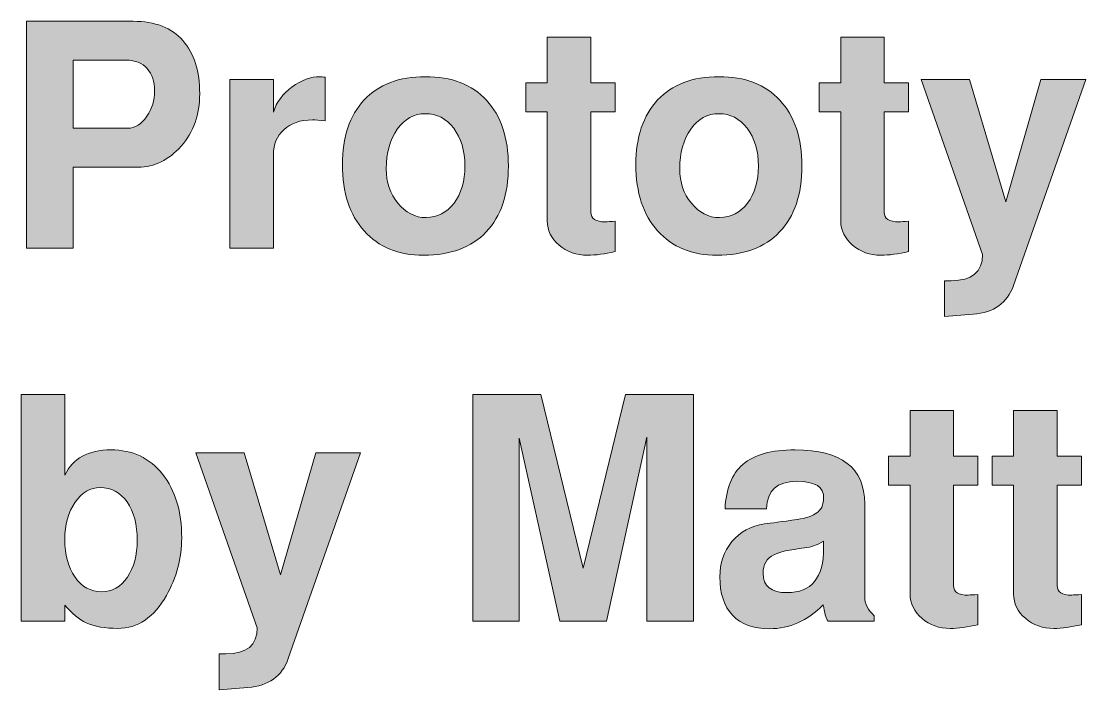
# Model space of a CAD drawing. Header units: inches. Extents: x 0.3 to 5.89, y -3.73 to -0.29.
# Drawn here: x 0.7171 to 1.1451, y -0.5935 to -0.3248 of the extents above; entities that cross this region are included whole.
import ezdxf

# ---------------------------------------------------------------- set-up
doc = ezdxf.new("R2010")
doc.units = ezdxf.units.IN
doc.header["$MEASUREMENT"] = 0
doc.layers.add('Layer 1', color=7, linetype='Continuous')

# ---------------------------------------------------------------- blocks, each defined once
blk = doc.blocks.new('block 5')
at = {"layer": 'Layer 1', "true_color": 0xed1f24}
h = blk.add_hatch(color=240, dxfattribs=at)
h.dxf.hatch_style = 2
edge = h.paths.add_edge_path()
edge.add_spline(control_points=[(0.78882, -0.35396), (0.78882, -0.36238), (0.78632, -0.3694), (0.78132, -0.37503), (0.77632, -0.38065), (0.77057, -0.38346), (0.76407, -0.38346), (0.76407, -0.38346), (0.73794, -0.38346), (0.73794, -0.38346), (0.73794, -0.38346), (0.73794, -0.41596), (0.73794, -0.41596), (0.73794, -0.41596), (0.71919, -0.41596), (0.71919, -0.41596), (0.71919, -0.41596), (0.71919, -0.32484), (0.71919, -0.32484), (0.71919, -0.32484), (0.76206, -0.32484), (0.76206, -0.32484), (0.7709, -0.32484), (0.77757, -0.32742), (0.78206, -0.33259), (0.78657, -0.33775), (0.78882, -0.34488), (0.78882, -0.35396)], knot_values=[0, 0, 0, 0, 1, 1, 1, 2, 2, 2, 3, 3, 3, 4, 4, 4, 5, 5, 5, 6, 6, 6, 7, 7, 7, 8, 8, 8, 9, 9, 9, 9], degree=3, periodic=1)
edge = h.paths.add_edge_path()
edge.add_spline(control_points=[(0.77069, -0.35284), (0.77069, -0.34909), (0.76969, -0.34609), (0.76769, -0.34384), (0.76569, -0.34159), (0.7629, -0.34046), (0.75932, -0.34046), (0.75932, -0.34046), (0.73794, -0.34046), (0.73794, -0.34046), (0.73794, -0.34046), (0.73794, -0.36784), (0.73794, -0.36784), (0.73794, -0.36784), (0.75981, -0.36784), (0.75981, -0.36784), (0.76282, -0.36784), (0.7654, -0.36621), (0.76756, -0.36296), (0.76965, -0.35996), (0.77069, -0.35659), (0.77069, -0.35284)], knot_values=[0, 0, 0, 0, 1, 1, 1, 2, 2, 2, 3, 3, 3, 4, 4, 4, 5, 5, 5, 6, 6, 6, 7, 7, 7, 7], degree=3, periodic=1)
h = blk.add_hatch(color=240, dxfattribs=at)
h.dxf.hatch_style = 2
edge = h.paths.add_edge_path()
edge.add_spline(control_points=[(0.95582, -0.41734), (0.95173, -0.41833), (0.94803, -0.41884), (0.9447, -0.41884), (0.94028, -0.41884), (0.93649, -0.41748), (0.93332, -0.41477), (0.93016, -0.41207), (0.92857, -0.40883), (0.92857, -0.40508), (0.92857, -0.40508), (0.92857, -0.36121), (0.92857, -0.36121), (0.92857, -0.36121), (0.91994, -0.36121), (0.91994, -0.36121), (0.91994, -0.36121), (0.91994, -0.34959), (0.91994, -0.34959), (0.91994, -0.34959), (0.92857, -0.34959), (0.92857, -0.34959), (0.92857, -0.34959), (0.92857, -0.33121), (0.92857, -0.33121), (0.92857, -0.33121), (0.94607, -0.33121), (0.94607, -0.33121), (0.94607, -0.33121), (0.94607, -0.34959), (0.94607, -0.34959), (0.94607, -0.34959), (0.95582, -0.34959), (0.95582, -0.34959), (0.95582, -0.34959), (0.95582, -0.36121), (0.95582, -0.36121), (0.95582, -0.36121), (0.94607, -0.36121), (0.94607, -0.36121), (0.94607, -0.36121), (0.94607, -0.40158), (0.94607, -0.40158), (0.94607, -0.40417), (0.94803, -0.40546), (0.95194, -0.40546), (0.95286, -0.40538), (0.95416, -0.40529), (0.95582, -0.40521), (0.95582, -0.40521), (0.95582, -0.41734), (0.95582, -0.41734)], knot_values=[0, 0, 0, 0, 1, 1, 1, 2, 2, 2, 3, 3, 3, 4, 4, 4, 5, 5, 5, 6, 6, 6, 7, 7, 7, 8, 8, 8, 9, 9, 9, 10, 10, 10, 11, 11, 11, 12, 12, 12, 13, 13, 13, 14, 14, 14, 15, 15, 15, 16, 16, 16, 17, 17, 17, 17], degree=3, periodic=1)
h = blk.add_hatch(color=240, dxfattribs=at)
h.dxf.hatch_style = 2
edge = h.paths.add_edge_path()
edge.add_spline(control_points=[(1.07383, -0.41734), (1.06974, -0.41833), (1.06603, -0.41884), (1.0627, -0.41884), (1.05828, -0.41884), (1.05449, -0.41748), (1.05132, -0.41477), (1.04816, -0.41207), (1.04657, -0.40883), (1.04657, -0.40508), (1.04657, -0.40508), (1.04657, -0.36121), (1.04657, -0.36121), (1.04657, -0.36121), (1.03794, -0.36121), (1.03794, -0.36121), (1.03794, -0.36121), (1.03794, -0.34959), (1.03794, -0.34959), (1.03794, -0.34959), (1.04657, -0.34959), (1.04657, -0.34959), (1.04657, -0.34959), (1.04657, -0.33121), (1.04657, -0.33121), (1.04657, -0.33121), (1.06407, -0.33121), (1.06407, -0.33121), (1.06407, -0.33121), (1.06407, -0.34959), (1.06407, -0.34959), (1.06407, -0.34959), (1.07383, -0.34959), (1.07383, -0.34959), (1.07383, -0.34959), (1.07383, -0.36121), (1.07383, -0.36121), (1.07383, -0.36121), (1.06407, -0.36121), (1.06407, -0.36121), (1.06407, -0.36121), (1.06407, -0.40158), (1.06407, -0.40158), (1.06407, -0.40417), (1.06603, -0.40546), (1.06995, -0.40546), (1.07086, -0.40538), (1.07216, -0.40529), (1.07383, -0.40521), (1.07383, -0.40521), (1.07383, -0.41734), (1.07383, -0.41734)], knot_values=[0, 0, 0, 0, 1, 1, 1, 2, 2, 2, 3, 3, 3, 4, 4, 4, 5, 5, 5, 6, 6, 6, 7, 7, 7, 8, 8, 8, 9, 9, 9, 10, 10, 10, 11, 11, 11, 12, 12, 12, 13, 13, 13, 14, 14, 14, 15, 15, 15, 16, 16, 16, 17, 17, 17, 17], degree=3, periodic=1)
h = blk.add_hatch(color=240, dxfattribs=at)
h.dxf.hatch_style = 2
edge = h.paths.add_edge_path()
edge.add_spline(control_points=[(0.83931, -0.36483), (0.83698, -0.36458), (0.83527, -0.36446), (0.83419, -0.36446), (0.82927, -0.36446), (0.82542, -0.36578), (0.82263, -0.3684), (0.81983, -0.37103), (0.81844, -0.37434), (0.81844, -0.37834), (0.81844, -0.37834), (0.81844, -0.41596), (0.81844, -0.41596), (0.81844, -0.41596), (0.80094, -0.41596), (0.80094, -0.41596), (0.80094, -0.41596), (0.80094, -0.34821), (0.80094, -0.34821), (0.80094, -0.34821), (0.81844, -0.34821), (0.81844, -0.34821), (0.81844, -0.34821), (0.81844, -0.36133), (0.81844, -0.36133), (0.81969, -0.35733), (0.82219, -0.35396), (0.82594, -0.35121), (0.82969, -0.34846), (0.83344, -0.34709), (0.83719, -0.34709), (0.83761, -0.34709), (0.83832, -0.34717), (0.83931, -0.34734), (0.83931, -0.34734), (0.83931, -0.36483), (0.83931, -0.36483)], knot_values=[0, 0, 0, 0, 1, 1, 1, 2, 2, 2, 3, 3, 3, 4, 4, 4, 5, 5, 5, 6, 6, 6, 7, 7, 7, 8, 8, 8, 9, 9, 9, 10, 10, 10, 11, 11, 11, 12, 12, 12, 12], degree=3, periodic=1)
h = blk.add_hatch(color=240, dxfattribs=at)
h.dxf.hatch_style = 2
edge = h.paths.add_edge_path()
edge.add_spline(control_points=[(0.91294, -0.38296), (0.91294, -0.39438), (0.90996, -0.40321), (0.90401, -0.40946), (0.89804, -0.41571), (0.88965, -0.41884), (0.87881, -0.41884), (0.86873, -0.41884), (0.86077, -0.41559), (0.85494, -0.40908), (0.84911, -0.40259), (0.84619, -0.39371), (0.84619, -0.38246), (0.84619, -0.37138), (0.84911, -0.36271), (0.85494, -0.35646), (0.86077, -0.35021), (0.86898, -0.34709), (0.87956, -0.34709), (0.89006, -0.34709), (0.89825, -0.35025), (0.90413, -0.35659), (0.91, -0.36292), (0.91294, -0.37171), (0.91294, -0.38296)], knot_values=[0, 0, 0, 0, 1, 1, 1, 2, 2, 2, 3, 3, 3, 4, 4, 4, 5, 5, 5, 6, 6, 6, 7, 7, 7, 8, 8, 8, 8], degree=3, periodic=1)
edge = h.paths.add_edge_path()
edge.add_spline(control_points=[(0.89544, -0.38302), (0.89544, -0.37679), (0.89394, -0.37172), (0.89094, -0.36782), (0.88794, -0.36391), (0.88415, -0.36196), (0.87956, -0.36196), (0.87498, -0.36196), (0.87121, -0.36404), (0.86825, -0.36819), (0.8653, -0.37235), (0.86382, -0.37767), (0.86382, -0.38414), (0.86382, -0.38955), (0.86538, -0.39416), (0.8685, -0.39798), (0.87163, -0.4018), (0.87539, -0.40371), (0.87981, -0.40371), (0.8844, -0.40371), (0.88815, -0.40178), (0.89107, -0.39792), (0.89398, -0.39406), (0.89544, -0.38909), (0.89544, -0.38302)], knot_values=[0, 0, 0, 0, 1, 1, 1, 2, 2, 2, 3, 3, 3, 4, 4, 4, 5, 5, 5, 6, 6, 6, 7, 7, 7, 8, 8, 8, 8], degree=3, periodic=1)
h = blk.add_hatch(color=240, dxfattribs=at)
h.dxf.hatch_style = 2
edge = h.paths.add_edge_path()
edge.add_spline(control_points=[(1.03095, -0.38296), (1.03095, -0.39438), (1.02797, -0.40321), (1.02201, -0.40946), (1.01605, -0.41571), (1.00766, -0.41884), (0.99682, -0.41884), (0.98674, -0.41884), (0.97878, -0.41559), (0.97295, -0.40908), (0.96712, -0.40259), (0.9642, -0.39371), (0.9642, -0.38246), (0.9642, -0.37138), (0.96712, -0.36271), (0.97295, -0.35646), (0.97878, -0.35021), (0.98699, -0.34709), (0.99757, -0.34709), (1.00807, -0.34709), (1.01626, -0.35025), (1.02214, -0.35659), (1.02801, -0.36292), (1.03095, -0.37171), (1.03095, -0.38296)], knot_values=[0, 0, 0, 0, 1, 1, 1, 2, 2, 2, 3, 3, 3, 4, 4, 4, 5, 5, 5, 6, 6, 6, 7, 7, 7, 8, 8, 8, 8], degree=3, periodic=1)
edge = h.paths.add_edge_path()
edge.add_spline(control_points=[(1.01345, -0.38302), (1.01345, -0.37679), (1.01195, -0.37172), (1.00895, -0.36782), (1.00595, -0.36391), (1.00216, -0.36196), (0.99757, -0.36196), (0.99299, -0.36196), (0.98922, -0.36404), (0.98626, -0.36819), (0.9833, -0.37235), (0.98183, -0.37767), (0.98183, -0.38414), (0.98183, -0.38955), (0.98338, -0.39416), (0.98651, -0.39798), (0.98964, -0.4018), (0.9934, -0.40371), (0.99782, -0.40371), (1.00241, -0.40371), (1.00616, -0.40178), (1.00907, -0.39792), (1.01199, -0.39406), (1.01345, -0.38909), (1.01345, -0.38302)], knot_values=[0, 0, 0, 0, 1, 1, 1, 2, 2, 2, 3, 3, 3, 4, 4, 4, 5, 5, 5, 6, 6, 6, 7, 7, 7, 8, 8, 8, 8], degree=3, periodic=1)
h = blk.add_hatch(color=240, dxfattribs=at)
h.dxf.hatch_style = 2
edge = h.paths.add_edge_path()
edge.add_spline(control_points=[(1.14507, -0.34821), (1.14507, -0.34821), (1.11608, -0.43096), (1.11608, -0.43096), (1.11357, -0.43804), (1.10815, -0.44192), (1.09983, -0.44259), (1.09983, -0.44259), (1.08832, -0.44346), (1.08832, -0.44346), (1.08832, -0.44346), (1.08832, -0.42908), (1.08832, -0.42908), (1.08832, -0.42908), (1.09095, -0.42908), (1.09095, -0.42908), (1.09937, -0.42908), (1.10358, -0.42558), (1.10358, -0.41859), (1.10358, -0.41859), (1.07895, -0.34821), (1.07895, -0.34821), (1.07895, -0.34821), (1.09832, -0.34821), (1.09832, -0.34821), (1.09832, -0.34821), (1.11295, -0.39734), (1.11295, -0.39734), (1.11295, -0.39734), (1.12708, -0.34821), (1.12708, -0.34821), (1.12708, -0.34821), (1.14507, -0.34821), (1.14507, -0.34821)], knot_values=[0, 0, 0, 0, 1, 1, 1, 2, 2, 2, 3, 3, 3, 4, 4, 4, 5, 5, 5, 6, 6, 6, 7, 7, 7, 8, 8, 8, 9, 9, 9, 10, 10, 10, 11, 11, 11, 11], degree=3, periodic=1)
h = blk.add_hatch(color=240, dxfattribs=at)
h.dxf.hatch_style = 2
edge = h.paths.add_edge_path()
edge.add_spline(control_points=[(0.78157, -0.53246), (0.78157, -0.54063), (0.77952, -0.54833), (0.77544, -0.55558), (0.77044, -0.56442), (0.76394, -0.56883), (0.75594, -0.56883), (0.75077, -0.56883), (0.74652, -0.56808), (0.74319, -0.56658), (0.74028, -0.56517), (0.7374, -0.56279), (0.73456, -0.55946), (0.73456, -0.55946), (0.73456, -0.56596), (0.73456, -0.56596), (0.73456, -0.56596), (0.71707, -0.56596), (0.71707, -0.56596), (0.71707, -0.56596), (0.71707, -0.47483), (0.71707, -0.47483), (0.71707, -0.47483), (0.73456, -0.47483), (0.73456, -0.47483), (0.73456, -0.47483), (0.73456, -0.50721), (0.73456, -0.50721), (0.73781, -0.50046), (0.74398, -0.49708), (0.75307, -0.49708), (0.76181, -0.49708), (0.76875, -0.50033), (0.77388, -0.50684), (0.77901, -0.51333), (0.78157, -0.52188), (0.78157, -0.53246)], knot_values=[0, 0, 0, 0, 1, 1, 1, 2, 2, 2, 3, 3, 3, 4, 4, 4, 5, 5, 5, 6, 6, 6, 7, 7, 7, 8, 8, 8, 9, 9, 9, 10, 10, 10, 11, 11, 11, 12, 12, 12, 12], degree=3, periodic=1)
edge = h.paths.add_edge_path()
edge.add_spline(control_points=[(0.76369, -0.53346), (0.76369, -0.52705), (0.76232, -0.5219), (0.75958, -0.51802), (0.75684, -0.51415), (0.75323, -0.51221), (0.74875, -0.51221), (0.74485, -0.51221), (0.74152, -0.51419), (0.73874, -0.51815), (0.73596, -0.52211), (0.73456, -0.52709), (0.73456, -0.53308), (0.73456, -0.53925), (0.73593, -0.54429), (0.73867, -0.54821), (0.74141, -0.55212), (0.74497, -0.55408), (0.74938, -0.55408), (0.75361, -0.55408), (0.75705, -0.55214), (0.75971, -0.54827), (0.76236, -0.54439), (0.76369, -0.53946), (0.76369, -0.53346)], knot_values=[0, 0, 0, 0, 1, 1, 1, 2, 2, 2, 3, 3, 3, 4, 4, 4, 5, 5, 5, 6, 6, 6, 7, 7, 7, 8, 8, 8, 8], degree=3, periodic=1)
h = blk.add_hatch(color=240, dxfattribs=at)
h.dxf.hatch_style = 2
h.paths.add_polyline_path([(0.98733, -0.56596), (0.96857, -0.56596), (0.96857, -0.49196), (0.95232, -0.56596), (0.93357, -0.56596), (0.91732, -0.49234), (0.91732, -0.56596), (0.89857, -0.56596), (0.89857, -0.47483), (0.92601, -0.47483), (0.94294, -0.5446), (0.96005, -0.47483), (0.98733, -0.47483)])
h = blk.add_hatch(color=240, dxfattribs=at)
h.dxf.hatch_style = 2
edge = h.paths.add_edge_path()
edge.add_spline(control_points=[(1.1017, -0.56734), (1.09762, -0.56833), (1.09391, -0.56883), (1.09058, -0.56883), (1.08616, -0.56883), (1.08237, -0.56748), (1.0792, -0.56477), (1.07604, -0.56207), (1.07445, -0.55883), (1.07445, -0.55508), (1.07445, -0.55508), (1.07445, -0.51121), (1.07445, -0.51121), (1.07445, -0.51121), (1.06582, -0.51121), (1.06582, -0.51121), (1.06582, -0.51121), (1.06582, -0.49959), (1.06582, -0.49959), (1.06582, -0.49959), (1.07445, -0.49959), (1.07445, -0.49959), (1.07445, -0.49959), (1.07445, -0.48121), (1.07445, -0.48121), (1.07445, -0.48121), (1.09195, -0.48121), (1.09195, -0.48121), (1.09195, -0.48121), (1.09195, -0.49959), (1.09195, -0.49959), (1.09195, -0.49959), (1.1017, -0.49959), (1.1017, -0.49959), (1.1017, -0.49959), (1.1017, -0.51121), (1.1017, -0.51121), (1.1017, -0.51121), (1.09195, -0.51121), (1.09195, -0.51121), (1.09195, -0.51121), (1.09195, -0.55158), (1.09195, -0.55158), (1.09195, -0.55417), (1.09391, -0.55546), (1.09783, -0.55546), (1.09874, -0.55538), (1.10004, -0.55529), (1.1017, -0.55521), (1.1017, -0.55521), (1.1017, -0.56734), (1.1017, -0.56734)], knot_values=[0, 0, 0, 0, 1, 1, 1, 2, 2, 2, 3, 3, 3, 4, 4, 4, 5, 5, 5, 6, 6, 6, 7, 7, 7, 8, 8, 8, 9, 9, 9, 10, 10, 10, 11, 11, 11, 12, 12, 12, 13, 13, 13, 14, 14, 14, 15, 15, 15, 16, 16, 16, 17, 17, 17, 17], degree=3, periodic=1)
h = blk.add_hatch(color=240, dxfattribs=at)
h.dxf.hatch_style = 2
edge = h.paths.add_edge_path()
edge.add_spline(control_points=[(1.14333, -0.56734), (1.13924, -0.56833), (1.13553, -0.56883), (1.1322, -0.56883), (1.12779, -0.56883), (1.124, -0.56748), (1.12083, -0.56477), (1.11766, -0.56207), (1.11608, -0.55883), (1.11608, -0.55508), (1.11608, -0.55508), (1.11608, -0.51121), (1.11608, -0.51121), (1.11608, -0.51121), (1.10745, -0.51121), (1.10745, -0.51121), (1.10745, -0.51121), (1.10745, -0.49959), (1.10745, -0.49959), (1.10745, -0.49959), (1.11608, -0.49959), (1.11608, -0.49959), (1.11608, -0.49959), (1.11608, -0.48121), (1.11608, -0.48121), (1.11608, -0.48121), (1.13358, -0.48121), (1.13358, -0.48121), (1.13358, -0.48121), (1.13358, -0.49959), (1.13358, -0.49959), (1.13358, -0.49959), (1.14333, -0.49959), (1.14333, -0.49959), (1.14333, -0.49959), (1.14333, -0.51121), (1.14333, -0.51121), (1.14333, -0.51121), (1.13358, -0.51121), (1.13358, -0.51121), (1.13358, -0.51121), (1.13358, -0.55158), (1.13358, -0.55158), (1.13358, -0.55417), (1.13553, -0.55546), (1.13945, -0.55546), (1.14037, -0.55538), (1.14166, -0.55529), (1.14333, -0.55521), (1.14333, -0.55521), (1.14333, -0.56734), (1.14333, -0.56734)], knot_values=[0, 0, 0, 0, 1, 1, 1, 2, 2, 2, 3, 3, 3, 4, 4, 4, 5, 5, 5, 6, 6, 6, 7, 7, 7, 8, 8, 8, 9, 9, 9, 10, 10, 10, 11, 11, 11, 12, 12, 12, 13, 13, 13, 14, 14, 14, 15, 15, 15, 16, 16, 16, 17, 17, 17, 17], degree=3, periodic=1)
h = blk.add_hatch(color=240, dxfattribs=at)
h.dxf.hatch_style = 2
edge = h.paths.add_edge_path()
edge.add_spline(control_points=[(0.85344, -0.49821), (0.85344, -0.49821), (0.82444, -0.58096), (0.82444, -0.58096), (0.82194, -0.58804), (0.81652, -0.59192), (0.80819, -0.59258), (0.80819, -0.59258), (0.79669, -0.59346), (0.79669, -0.59346), (0.79669, -0.59346), (0.79669, -0.57908), (0.79669, -0.57908), (0.79669, -0.57908), (0.79932, -0.57908), (0.79932, -0.57908), (0.80773, -0.57908), (0.81194, -0.57558), (0.81194, -0.56858), (0.81194, -0.56858), (0.78731, -0.49821), (0.78731, -0.49821), (0.78731, -0.49821), (0.80669, -0.49821), (0.80669, -0.49821), (0.80669, -0.49821), (0.82132, -0.54734), (0.82132, -0.54734), (0.82132, -0.54734), (0.83544, -0.49821), (0.83544, -0.49821), (0.83544, -0.49821), (0.85344, -0.49821), (0.85344, -0.49821)], knot_values=[0, 0, 0, 0, 1, 1, 1, 2, 2, 2, 3, 3, 3, 4, 4, 4, 5, 5, 5, 6, 6, 6, 7, 7, 7, 8, 8, 8, 9, 9, 9, 10, 10, 10, 11, 11, 11, 11], degree=3, periodic=1)
h = blk.add_hatch(color=240, dxfattribs=at)
h.dxf.hatch_style = 2
edge = h.paths.add_edge_path()
edge.add_spline(control_points=[(1.06007, -0.56596), (1.06007, -0.56596), (1.04145, -0.56596), (1.04145, -0.56596), (1.04062, -0.56463), (1.03998, -0.56242), (1.03957, -0.55933), (1.03316, -0.56575), (1.02595, -0.56896), (1.01794, -0.56896), (1.01145, -0.56896), (1.00649, -0.56715), (1.00307, -0.56352), (0.99965, -0.5599), (0.99795, -0.55475), (0.99795, -0.54808), (0.99795, -0.54258), (0.99957, -0.53788), (1.00282, -0.53396), (1.00607, -0.53004), (1.01044, -0.52767), (1.01594, -0.52684), (1.01853, -0.5265), (1.0229, -0.52592), (1.02907, -0.52509), (1.03274, -0.5245), (1.03539, -0.52361), (1.03701, -0.52239), (1.03864, -0.52119), (1.03953, -0.51925), (1.0397, -0.51658), (1.03994, -0.512), (1.03632, -0.50971), (1.02882, -0.50971), (1.02099, -0.50971), (1.01695, -0.51337), (1.0167, -0.52071), (1.0167, -0.52071), (1.00007, -0.52071), (1.00007, -0.52071), (1.0004, -0.51271), (1.0028, -0.50677), (1.00726, -0.5029), (1.01172, -0.49902), (1.0187, -0.49708), (1.0282, -0.49708), (1.04686, -0.49708), (1.0562, -0.50429), (1.0562, -0.51871), (1.0562, -0.51871), (1.0562, -0.55608), (1.0562, -0.55608), (1.0562, -0.559), (1.05749, -0.56154), (1.06007, -0.56371), (1.06007, -0.56371), (1.06007, -0.56596), (1.06007, -0.56596)], knot_values=[0, 0, 0, 0, 1, 1, 1, 2, 2, 2, 3, 3, 3, 4, 4, 4, 5, 5, 5, 6, 6, 6, 7, 7, 7, 8, 8, 8, 9, 9, 9, 10, 10, 10, 11, 11, 11, 12, 12, 12, 13, 13, 13, 14, 14, 14, 15, 15, 15, 16, 16, 16, 17, 17, 17, 18, 18, 18, 19, 19, 19, 19], degree=3, periodic=1)
edge = h.paths.add_edge_path()
edge.add_spline(control_points=[(1.0397, -0.53646), (1.0397, -0.53646), (1.0397, -0.53383), (1.0397, -0.53383), (1.03718, -0.53525), (1.03463, -0.53613), (1.03203, -0.53646), (1.02592, -0.53721), (1.02182, -0.53813), (1.01972, -0.53921), (1.01678, -0.54063), (1.01532, -0.54312), (1.01532, -0.54671), (1.01532, -0.55188), (1.01855, -0.55446), (1.025, -0.55446), (1.0348, -0.55446), (1.0397, -0.54846), (1.0397, -0.53646)], knot_values=[0, 0, 0, 0, 1, 1, 1, 2, 2, 2, 3, 3, 3, 4, 4, 4, 5, 5, 5, 6, 6, 6, 6], degree=3, periodic=1)
at = {"layer": 'Layer 1', "lineweight": 0}
blk.add_lwpolyline([(0.98733, -0.56596), (0.96857, -0.56596), (0.96857, -0.49196), (0.95232, -0.56596), (0.93357, -0.56596), (0.91732, -0.49234), (0.91732, -0.56596), (0.89857, -0.56596), (0.89857, -0.47483), (0.92601, -0.47483), (0.94294, -0.5446), (0.96005, -0.47483), (0.98733, -0.47483), (0.98733, -0.56596)], dxfattribs=at)
for points, knots in [([(0.78882, -0.35396), (0.78882, -0.36238), (0.78632, -0.3694), (0.78132, -0.37503), (0.77632, -0.38065), (0.77057, -0.38346), (0.76407, -0.38346), (0.76407, -0.38346), (0.73794, -0.38346), (0.73794, -0.38346), (0.73794, -0.38346), (0.73794, -0.41596), (0.73794, -0.41596), (0.73794, -0.41596), (0.71919, -0.41596), (0.71919, -0.41596), (0.71919, -0.41596), (0.71919, -0.32484), (0.71919, -0.32484), (0.71919, -0.32484), (0.76206, -0.32484), (0.76206, -0.32484), (0.7709, -0.32484), (0.77757, -0.32742), (0.78206, -0.33259), (0.78657, -0.33775), (0.78882, -0.34488), (0.78882, -0.35396)], [0, 0, 0, 0, 1, 1, 1, 2, 2, 2, 3, 3, 3, 4, 4, 4, 5, 5, 5, 6, 6, 6, 7, 7, 7, 8, 8, 8, 9, 9, 9, 9]), ([(0.95582, -0.41734), (0.95173, -0.41833), (0.94803, -0.41884), (0.9447, -0.41884), (0.94028, -0.41884), (0.93649, -0.41748), (0.93332, -0.41477), (0.93016, -0.41207), (0.92857, -0.40883), (0.92857, -0.40508), (0.92857, -0.40508), (0.92857, -0.36121), (0.92857, -0.36121), (0.92857, -0.36121), (0.91994, -0.36121), (0.91994, -0.36121), (0.91994, -0.36121), (0.91994, -0.34959), (0.91994, -0.34959), (0.91994, -0.34959), (0.92857, -0.34959), (0.92857, -0.34959), (0.92857, -0.34959), (0.92857, -0.33121), (0.92857, -0.33121), (0.92857, -0.33121), (0.94607, -0.33121), (0.94607, -0.33121), (0.94607, -0.33121), (0.94607, -0.34959), (0.94607, -0.34959), (0.94607, -0.34959), (0.95582, -0.34959), (0.95582, -0.34959), (0.95582, -0.34959), (0.95582, -0.36121), (0.95582, -0.36121), (0.95582, -0.36121), (0.94607, -0.36121), (0.94607, -0.36121), (0.94607, -0.36121), (0.94607, -0.40158), (0.94607, -0.40158), (0.94607, -0.40417), (0.94803, -0.40546), (0.95194, -0.40546), (0.95286, -0.40538), (0.95416, -0.40529), (0.95582, -0.40521), (0.95582, -0.40521), (0.95582, -0.41734), (0.95582, -0.41734)], [0, 0, 0, 0, 1, 1, 1, 2, 2, 2, 3, 3, 3, 4, 4, 4, 5, 5, 5, 6, 6, 6, 7, 7, 7, 8, 8, 8, 9, 9, 9, 10, 10, 10, 11, 11, 11, 12, 12, 12, 13, 13, 13, 14, 14, 14, 15, 15, 15, 16, 16, 16, 17, 17, 17, 17]), ([(1.07383, -0.41734), (1.06974, -0.41833), (1.06603, -0.41884), (1.0627, -0.41884), (1.05828, -0.41884), (1.05449, -0.41748), (1.05132, -0.41477), (1.04816, -0.41207), (1.04657, -0.40883), (1.04657, -0.40508), (1.04657, -0.40508), (1.04657, -0.36121), (1.04657, -0.36121), (1.04657, -0.36121), (1.03794, -0.36121), (1.03794, -0.36121), (1.03794, -0.36121), (1.03794, -0.34959), (1.03794, -0.34959), (1.03794, -0.34959), (1.04657, -0.34959), (1.04657, -0.34959), (1.04657, -0.34959), (1.04657, -0.33121), (1.04657, -0.33121), (1.04657, -0.33121), (1.06407, -0.33121), (1.06407, -0.33121), (1.06407, -0.33121), (1.06407, -0.34959), (1.06407, -0.34959), (1.06407, -0.34959), (1.07383, -0.34959), (1.07383, -0.34959), (1.07383, -0.34959), (1.07383, -0.36121), (1.07383, -0.36121), (1.07383, -0.36121), (1.06407, -0.36121), (1.06407, -0.36121), (1.06407, -0.36121), (1.06407, -0.40158), (1.06407, -0.40158), (1.06407, -0.40417), (1.06603, -0.40546), (1.06995, -0.40546), (1.07086, -0.40538), (1.07216, -0.40529), (1.07383, -0.40521), (1.07383, -0.40521), (1.07383, -0.41734), (1.07383, -0.41734)], [0, 0, 0, 0, 1, 1, 1, 2, 2, 2, 3, 3, 3, 4, 4, 4, 5, 5, 5, 6, 6, 6, 7, 7, 7, 8, 8, 8, 9, 9, 9, 10, 10, 10, 11, 11, 11, 12, 12, 12, 13, 13, 13, 14, 14, 14, 15, 15, 15, 16, 16, 16, 17, 17, 17, 17]), ([(0.77069, -0.35284), (0.77069, -0.34909), (0.76969, -0.34609), (0.76769, -0.34384), (0.76569, -0.34159), (0.7629, -0.34046), (0.75932, -0.34046), (0.75932, -0.34046), (0.73794, -0.34046), (0.73794, -0.34046), (0.73794, -0.34046), (0.73794, -0.36784), (0.73794, -0.36784), (0.73794, -0.36784), (0.75981, -0.36784), (0.75981, -0.36784), (0.76282, -0.36784), (0.7654, -0.36621), (0.76756, -0.36296), (0.76965, -0.35996), (0.77069, -0.35659), (0.77069, -0.35284)], [0, 0, 0, 0, 1, 1, 1, 2, 2, 2, 3, 3, 3, 4, 4, 4, 5, 5, 5, 6, 6, 6, 7, 7, 7, 7]), ([(0.83931, -0.36483), (0.83698, -0.36458), (0.83527, -0.36446), (0.83419, -0.36446), (0.82927, -0.36446), (0.82542, -0.36578), (0.82263, -0.3684), (0.81983, -0.37103), (0.81844, -0.37434), (0.81844, -0.37834), (0.81844, -0.37834), (0.81844, -0.41596), (0.81844, -0.41596), (0.81844, -0.41596), (0.80094, -0.41596), (0.80094, -0.41596), (0.80094, -0.41596), (0.80094, -0.34821), (0.80094, -0.34821), (0.80094, -0.34821), (0.81844, -0.34821), (0.81844, -0.34821), (0.81844, -0.34821), (0.81844, -0.36133), (0.81844, -0.36133), (0.81969, -0.35733), (0.82219, -0.35396), (0.82594, -0.35121), (0.82969, -0.34846), (0.83344, -0.34709), (0.83719, -0.34709), (0.83761, -0.34709), (0.83832, -0.34717), (0.83931, -0.34734), (0.83931, -0.34734), (0.83931, -0.36483), (0.83931, -0.36483)], [0, 0, 0, 0, 1, 1, 1, 2, 2, 2, 3, 3, 3, 4, 4, 4, 5, 5, 5, 6, 6, 6, 7, 7, 7, 8, 8, 8, 9, 9, 9, 10, 10, 10, 11, 11, 11, 12, 12, 12, 12]), ([(0.91294, -0.38296), (0.91294, -0.39438), (0.90996, -0.40321), (0.90401, -0.40946), (0.89804, -0.41571), (0.88965, -0.41884), (0.87881, -0.41884), (0.86873, -0.41884), (0.86077, -0.41559), (0.85494, -0.40908), (0.84911, -0.40259), (0.84619, -0.39371), (0.84619, -0.38246), (0.84619, -0.37138), (0.84911, -0.36271), (0.85494, -0.35646), (0.86077, -0.35021), (0.86898, -0.34709), (0.87956, -0.34709), (0.89006, -0.34709), (0.89825, -0.35025), (0.90413, -0.35659), (0.91, -0.36292), (0.91294, -0.37171), (0.91294, -0.38296)], [0, 0, 0, 0, 1, 1, 1, 2, 2, 2, 3, 3, 3, 4, 4, 4, 5, 5, 5, 6, 6, 6, 7, 7, 7, 8, 8, 8, 8]), ([(1.03095, -0.38296), (1.03095, -0.39438), (1.02797, -0.40321), (1.02201, -0.40946), (1.01605, -0.41571), (1.00766, -0.41884), (0.99682, -0.41884), (0.98674, -0.41884), (0.97878, -0.41559), (0.97295, -0.40908), (0.96712, -0.40259), (0.9642, -0.39371), (0.9642, -0.38246), (0.9642, -0.37138), (0.96712, -0.36271), (0.97295, -0.35646), (0.97878, -0.35021), (0.98699, -0.34709), (0.99757, -0.34709), (1.00807, -0.34709), (1.01626, -0.35025), (1.02214, -0.35659), (1.02801, -0.36292), (1.03095, -0.37171), (1.03095, -0.38296)], [0, 0, 0, 0, 1, 1, 1, 2, 2, 2, 3, 3, 3, 4, 4, 4, 5, 5, 5, 6, 6, 6, 7, 7, 7, 8, 8, 8, 8]), ([(1.14507, -0.34821), (1.14507, -0.34821), (1.11608, -0.43096), (1.11608, -0.43096), (1.11357, -0.43804), (1.10815, -0.44192), (1.09983, -0.44259), (1.09983, -0.44259), (1.08832, -0.44346), (1.08832, -0.44346), (1.08832, -0.44346), (1.08832, -0.42908), (1.08832, -0.42908), (1.08832, -0.42908), (1.09095, -0.42908), (1.09095, -0.42908), (1.09937, -0.42908), (1.10358, -0.42558), (1.10358, -0.41859), (1.10358, -0.41859), (1.07895, -0.34821), (1.07895, -0.34821), (1.07895, -0.34821), (1.09832, -0.34821), (1.09832, -0.34821), (1.09832, -0.34821), (1.11295, -0.39734), (1.11295, -0.39734), (1.11295, -0.39734), (1.12708, -0.34821), (1.12708, -0.34821), (1.12708, -0.34821), (1.14507, -0.34821), (1.14507, -0.34821)], [0, 0, 0, 0, 1, 1, 1, 2, 2, 2, 3, 3, 3, 4, 4, 4, 5, 5, 5, 6, 6, 6, 7, 7, 7, 8, 8, 8, 9, 9, 9, 10, 10, 10, 11, 11, 11, 11]), ([(0.89544, -0.38302), (0.89544, -0.37679), (0.89394, -0.37172), (0.89094, -0.36782), (0.88794, -0.36391), (0.88415, -0.36196), (0.87956, -0.36196), (0.87498, -0.36196), (0.87121, -0.36404), (0.86825, -0.36819), (0.8653, -0.37235), (0.86382, -0.37767), (0.86382, -0.38414), (0.86382, -0.38955), (0.86538, -0.39416), (0.8685, -0.39798), (0.87163, -0.4018), (0.87539, -0.40371), (0.87981, -0.40371), (0.8844, -0.40371), (0.88815, -0.40178), (0.89107, -0.39792), (0.89398, -0.39406), (0.89544, -0.38909), (0.89544, -0.38302)], [0, 0, 0, 0, 1, 1, 1, 2, 2, 2, 3, 3, 3, 4, 4, 4, 5, 5, 5, 6, 6, 6, 7, 7, 7, 8, 8, 8, 8]), ([(1.01345, -0.38302), (1.01345, -0.37679), (1.01195, -0.37172), (1.00895, -0.36782), (1.00595, -0.36391), (1.00216, -0.36196), (0.99757, -0.36196), (0.99299, -0.36196), (0.98922, -0.36404), (0.98626, -0.36819), (0.9833, -0.37235), (0.98183, -0.37767), (0.98183, -0.38414), (0.98183, -0.38955), (0.98338, -0.39416), (0.98651, -0.39798), (0.98964, -0.4018), (0.9934, -0.40371), (0.99782, -0.40371), (1.00241, -0.40371), (1.00616, -0.40178), (1.00907, -0.39792), (1.01199, -0.39406), (1.01345, -0.38909), (1.01345, -0.38302)], [0, 0, 0, 0, 1, 1, 1, 2, 2, 2, 3, 3, 3, 4, 4, 4, 5, 5, 5, 6, 6, 6, 7, 7, 7, 8, 8, 8, 8]), ([(0.78157, -0.53246), (0.78157, -0.54063), (0.77952, -0.54833), (0.77544, -0.55558), (0.77044, -0.56442), (0.76394, -0.56883), (0.75594, -0.56883), (0.75077, -0.56883), (0.74652, -0.56808), (0.74319, -0.56658), (0.74028, -0.56517), (0.7374, -0.56279), (0.73456, -0.55946), (0.73456, -0.55946), (0.73456, -0.56596), (0.73456, -0.56596), (0.73456, -0.56596), (0.71707, -0.56596), (0.71707, -0.56596), (0.71707, -0.56596), (0.71707, -0.47483), (0.71707, -0.47483), (0.71707, -0.47483), (0.73456, -0.47483), (0.73456, -0.47483), (0.73456, -0.47483), (0.73456, -0.50721), (0.73456, -0.50721), (0.73781, -0.50046), (0.74398, -0.49708), (0.75307, -0.49708), (0.76181, -0.49708), (0.76875, -0.50033), (0.77388, -0.50684), (0.77901, -0.51333), (0.78157, -0.52188), (0.78157, -0.53246)], [0, 0, 0, 0, 1, 1, 1, 2, 2, 2, 3, 3, 3, 4, 4, 4, 5, 5, 5, 6, 6, 6, 7, 7, 7, 8, 8, 8, 9, 9, 9, 10, 10, 10, 11, 11, 11, 12, 12, 12, 12]), ([(1.1017, -0.56734), (1.09762, -0.56833), (1.09391, -0.56883), (1.09058, -0.56883), (1.08616, -0.56883), (1.08237, -0.56748), (1.0792, -0.56477), (1.07604, -0.56207), (1.07445, -0.55883), (1.07445, -0.55508), (1.07445, -0.55508), (1.07445, -0.51121), (1.07445, -0.51121), (1.07445, -0.51121), (1.06582, -0.51121), (1.06582, -0.51121), (1.06582, -0.51121), (1.06582, -0.49959), (1.06582, -0.49959), (1.06582, -0.49959), (1.07445, -0.49959), (1.07445, -0.49959), (1.07445, -0.49959), (1.07445, -0.48121), (1.07445, -0.48121), (1.07445, -0.48121), (1.09195, -0.48121), (1.09195, -0.48121), (1.09195, -0.48121), (1.09195, -0.49959), (1.09195, -0.49959), (1.09195, -0.49959), (1.1017, -0.49959), (1.1017, -0.49959), (1.1017, -0.49959), (1.1017, -0.51121), (1.1017, -0.51121), (1.1017, -0.51121), (1.09195, -0.51121), (1.09195, -0.51121), (1.09195, -0.51121), (1.09195, -0.55158), (1.09195, -0.55158), (1.09195, -0.55417), (1.09391, -0.55546), (1.09783, -0.55546), (1.09874, -0.55538), (1.10004, -0.55529), (1.1017, -0.55521), (1.1017, -0.55521), (1.1017, -0.56734), (1.1017, -0.56734)], [0, 0, 0, 0, 1, 1, 1, 2, 2, 2, 3, 3, 3, 4, 4, 4, 5, 5, 5, 6, 6, 6, 7, 7, 7, 8, 8, 8, 9, 9, 9, 10, 10, 10, 11, 11, 11, 12, 12, 12, 13, 13, 13, 14, 14, 14, 15, 15, 15, 16, 16, 16, 17, 17, 17, 17]), ([(1.14333, -0.56734), (1.13924, -0.56833), (1.13553, -0.56883), (1.1322, -0.56883), (1.12779, -0.56883), (1.124, -0.56748), (1.12083, -0.56477), (1.11766, -0.56207), (1.11608, -0.55883), (1.11608, -0.55508), (1.11608, -0.55508), (1.11608, -0.51121), (1.11608, -0.51121), (1.11608, -0.51121), (1.10745, -0.51121), (1.10745, -0.51121), (1.10745, -0.51121), (1.10745, -0.49959), (1.10745, -0.49959), (1.10745, -0.49959), (1.11608, -0.49959), (1.11608, -0.49959), (1.11608, -0.49959), (1.11608, -0.48121), (1.11608, -0.48121), (1.11608, -0.48121), (1.13358, -0.48121), (1.13358, -0.48121), (1.13358, -0.48121), (1.13358, -0.49959), (1.13358, -0.49959), (1.13358, -0.49959), (1.14333, -0.49959), (1.14333, -0.49959), (1.14333, -0.49959), (1.14333, -0.51121), (1.14333, -0.51121), (1.14333, -0.51121), (1.13358, -0.51121), (1.13358, -0.51121), (1.13358, -0.51121), (1.13358, -0.55158), (1.13358, -0.55158), (1.13358, -0.55417), (1.13553, -0.55546), (1.13945, -0.55546), (1.14037, -0.55538), (1.14166, -0.55529), (1.14333, -0.55521), (1.14333, -0.55521), (1.14333, -0.56734), (1.14333, -0.56734)], [0, 0, 0, 0, 1, 1, 1, 2, 2, 2, 3, 3, 3, 4, 4, 4, 5, 5, 5, 6, 6, 6, 7, 7, 7, 8, 8, 8, 9, 9, 9, 10, 10, 10, 11, 11, 11, 12, 12, 12, 13, 13, 13, 14, 14, 14, 15, 15, 15, 16, 16, 16, 17, 17, 17, 17]), ([(0.85344, -0.49821), (0.85344, -0.49821), (0.82444, -0.58096), (0.82444, -0.58096), (0.82194, -0.58804), (0.81652, -0.59192), (0.80819, -0.59258), (0.80819, -0.59258), (0.79669, -0.59346), (0.79669, -0.59346), (0.79669, -0.59346), (0.79669, -0.57908), (0.79669, -0.57908), (0.79669, -0.57908), (0.79932, -0.57908), (0.79932, -0.57908), (0.80773, -0.57908), (0.81194, -0.57558), (0.81194, -0.56858), (0.81194, -0.56858), (0.78731, -0.49821), (0.78731, -0.49821), (0.78731, -0.49821), (0.80669, -0.49821), (0.80669, -0.49821), (0.80669, -0.49821), (0.82132, -0.54734), (0.82132, -0.54734), (0.82132, -0.54734), (0.83544, -0.49821), (0.83544, -0.49821), (0.83544, -0.49821), (0.85344, -0.49821), (0.85344, -0.49821)], [0, 0, 0, 0, 1, 1, 1, 2, 2, 2, 3, 3, 3, 4, 4, 4, 5, 5, 5, 6, 6, 6, 7, 7, 7, 8, 8, 8, 9, 9, 9, 10, 10, 10, 11, 11, 11, 11]), ([(1.06007, -0.56596), (1.06007, -0.56596), (1.04145, -0.56596), (1.04145, -0.56596), (1.04062, -0.56463), (1.03998, -0.56242), (1.03957, -0.55933), (1.03316, -0.56575), (1.02595, -0.56896), (1.01794, -0.56896), (1.01145, -0.56896), (1.00649, -0.56715), (1.00307, -0.56352), (0.99965, -0.5599), (0.99795, -0.55475), (0.99795, -0.54808), (0.99795, -0.54258), (0.99957, -0.53788), (1.00282, -0.53396), (1.00607, -0.53004), (1.01044, -0.52767), (1.01594, -0.52684), (1.01853, -0.5265), (1.0229, -0.52592), (1.02907, -0.52509), (1.03274, -0.5245), (1.03539, -0.52361), (1.03701, -0.52239), (1.03864, -0.52119), (1.03953, -0.51925), (1.0397, -0.51658), (1.03994, -0.512), (1.03632, -0.50971), (1.02882, -0.50971), (1.02099, -0.50971), (1.01695, -0.51337), (1.0167, -0.52071), (1.0167, -0.52071), (1.00007, -0.52071), (1.00007, -0.52071), (1.0004, -0.51271), (1.0028, -0.50677), (1.00726, -0.5029), (1.01172, -0.49902), (1.0187, -0.49708), (1.0282, -0.49708), (1.04686, -0.49708), (1.0562, -0.50429), (1.0562, -0.51871), (1.0562, -0.51871), (1.0562, -0.55608), (1.0562, -0.55608), (1.0562, -0.559), (1.05749, -0.56154), (1.06007, -0.56371), (1.06007, -0.56371), (1.06007, -0.56596), (1.06007, -0.56596)], [0, 0, 0, 0, 1, 1, 1, 2, 2, 2, 3, 3, 3, 4, 4, 4, 5, 5, 5, 6, 6, 6, 7, 7, 7, 8, 8, 8, 9, 9, 9, 10, 10, 10, 11, 11, 11, 12, 12, 12, 13, 13, 13, 14, 14, 14, 15, 15, 15, 16, 16, 16, 17, 17, 17, 18, 18, 18, 19, 19, 19, 19]), ([(0.76369, -0.53346), (0.76369, -0.52705), (0.76232, -0.5219), (0.75958, -0.51802), (0.75684, -0.51415), (0.75323, -0.51221), (0.74875, -0.51221), (0.74485, -0.51221), (0.74152, -0.51419), (0.73874, -0.51815), (0.73596, -0.52211), (0.73456, -0.52709), (0.73456, -0.53308), (0.73456, -0.53925), (0.73593, -0.54429), (0.73867, -0.54821), (0.74141, -0.55212), (0.74497, -0.55408), (0.74938, -0.55408), (0.75361, -0.55408), (0.75705, -0.55214), (0.75971, -0.54827), (0.76236, -0.54439), (0.76369, -0.53946), (0.76369, -0.53346)], [0, 0, 0, 0, 1, 1, 1, 2, 2, 2, 3, 3, 3, 4, 4, 4, 5, 5, 5, 6, 6, 6, 7, 7, 7, 8, 8, 8, 8]), ([(1.0397, -0.53646), (1.0397, -0.53646), (1.0397, -0.53383), (1.0397, -0.53383), (1.03718, -0.53525), (1.03463, -0.53613), (1.03203, -0.53646), (1.02592, -0.53721), (1.02182, -0.53813), (1.01972, -0.53921), (1.01678, -0.54063), (1.01532, -0.54312), (1.01532, -0.54671), (1.01532, -0.55188), (1.01855, -0.55446), (1.025, -0.55446), (1.0348, -0.55446), (1.0397, -0.54846), (1.0397, -0.53646)], [0, 0, 0, 0, 1, 1, 1, 2, 2, 2, 3, 3, 3, 4, 4, 4, 5, 5, 5, 6, 6, 6, 6])]:
    blk.add_open_spline(points, degree=3, knots=knots, dxfattribs=at)
blk = doc.blocks.new('block 4')
at = {"layer": 'Layer 1'}
blk.add_blockref('block 5', (0, 0), dxfattribs=at)
blk = doc.blocks.new('block 2')
at = {"layer": 'Layer 1'}
blk.add_blockref('block 4', (0, 0), dxfattribs=at)

msp = doc.modelspace()

# ---------------------------------------------------------------- block references
at = {"layer": 'Layer 1'}
msp.add_blockref('block 2', (0, 0), dxfattribs=at)

doc.saveas('drawing.dxf')
